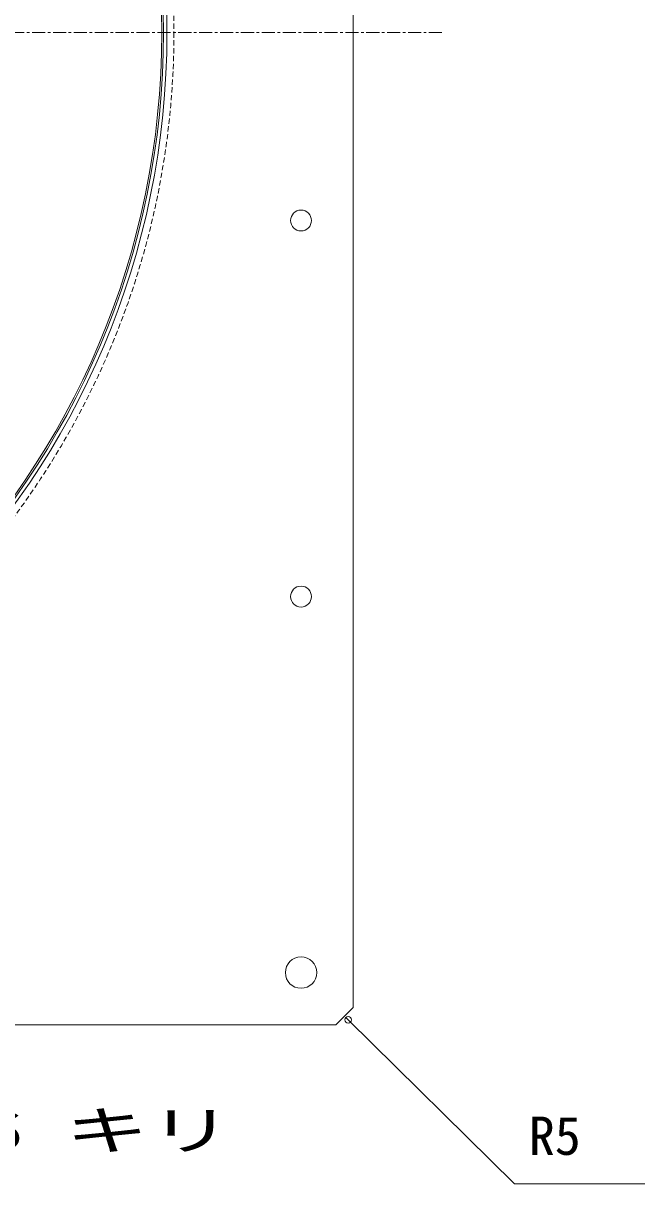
# Model space of a CAD drawing. Units: millimetres, scale not verified. Extents: x -1380 to 1380, y -955 to 955.
# Drawn here: x -259.6 to -81.1, y -105.7 to 227.6 of the extents above; entities that cross this region are included whole.
import ezdxf
from ezdxf.enums import TextEntityAlignment as Align

# ---------------------------------------------------------------- set-up
doc = ezdxf.new("R2010")
doc.units = ezdxf.units.MM
doc.header["$LTSCALE"] = 3
doc.linetypes.add('USER1', pattern=[2, 1.25, -0.25, 0.25, -0.25])
doc.linetypes.add('USER3', pattern=[0.75, 0.5, -0.25])
for name, color, linetype, lineweight in [('0-0_0', 7, 'Continuous', 15), ('0-2_L-2', 7, 'Continuous', 18), ('0-3_L-1', 7, 'Continuous', 18), ('0-4_L-5', 2, 'USER1', 18), ('0-8_MOJI', 7, 'Continuous', 18), ('0-9_SUNPO', 7, 'Continuous', 18)]:
    doc.layers.add(name, color=color, linetype=linetype, lineweight=lineweight)
doc.styles.add('ＭＳ ゴシック', font='')
doc.styles.get('ＭＳ ゴシック').set_extended_font_data('MS Gothic')

msp = doc.modelspace()

# ---------------------------------------------------------------- linework, layer by layer
at = {"layer": '0-0_0'}
msp.add_line((-166.951, -57.981), (-165.616, -59.297), dxfattribs=at)
msp.add_circle((-166.283, -58.639), 0.938, dxfattribs=at)
at = {"layer": '0-2_L-2'}
for radius in [230.5, 230]:
    msp.add_circle((-449.819, 224.897), radius, dxfattribs=at)
at = {"layer": '0-3_L-1'}
msp.add_line((-164.819, -55.103), (-164.819, 504.897), dxfattribs=at)
msp.add_lwpolyline([(-729.819, -60.103), (-169.819, -60.103), (-164.819, -55.103)], dxfattribs=at)
at = {"layer": '0-3_L-1', "linetype": 'USER3'}
msp.add_circle((-449.819, 224.897), 233.5, dxfattribs=at)
at = {"layer": '0-3_L-1'}
for centre, radius in [((-449.819, 224.897), 231.5), ((-179.819, 170.897), 3), ((-179.819, 62.897), 3), ((-179.819, -45.103), 4.5)]:
    msp.add_circle(centre, radius, dxfattribs=at)
at = {"layer": '0-4_L-5'}
msp.add_line((-761.069, 224.897), (-138.569, 224.897), dxfattribs=at)
at = {"layer": '0-9_SUNPO'}
msp.add_lwpolyline([(-166.283, -58.639), (-118.492, -105.742), (-81.056, -105.742)], dxfattribs=at)

# ---------------------------------------------------------------- texts
at = {"layer": '0-8_MOJI', "style": 'ＭＳ ゴシック', "width": 1.6}
msp.add_text('16-∅6 キリ', height=11, dxfattribs=at).set_placement((-331.355, -99.219), align=Align.BOTTOM_LEFT)
at = {"layer": '0-8_MOJI', "style": 'ＭＳ ゴシック'}
msp.add_text('R5', height=11, dxfattribs=at).set_placement((-114.406, -100.742), align=Align.BOTTOM_LEFT)

doc.saveas('drawing.dxf')
